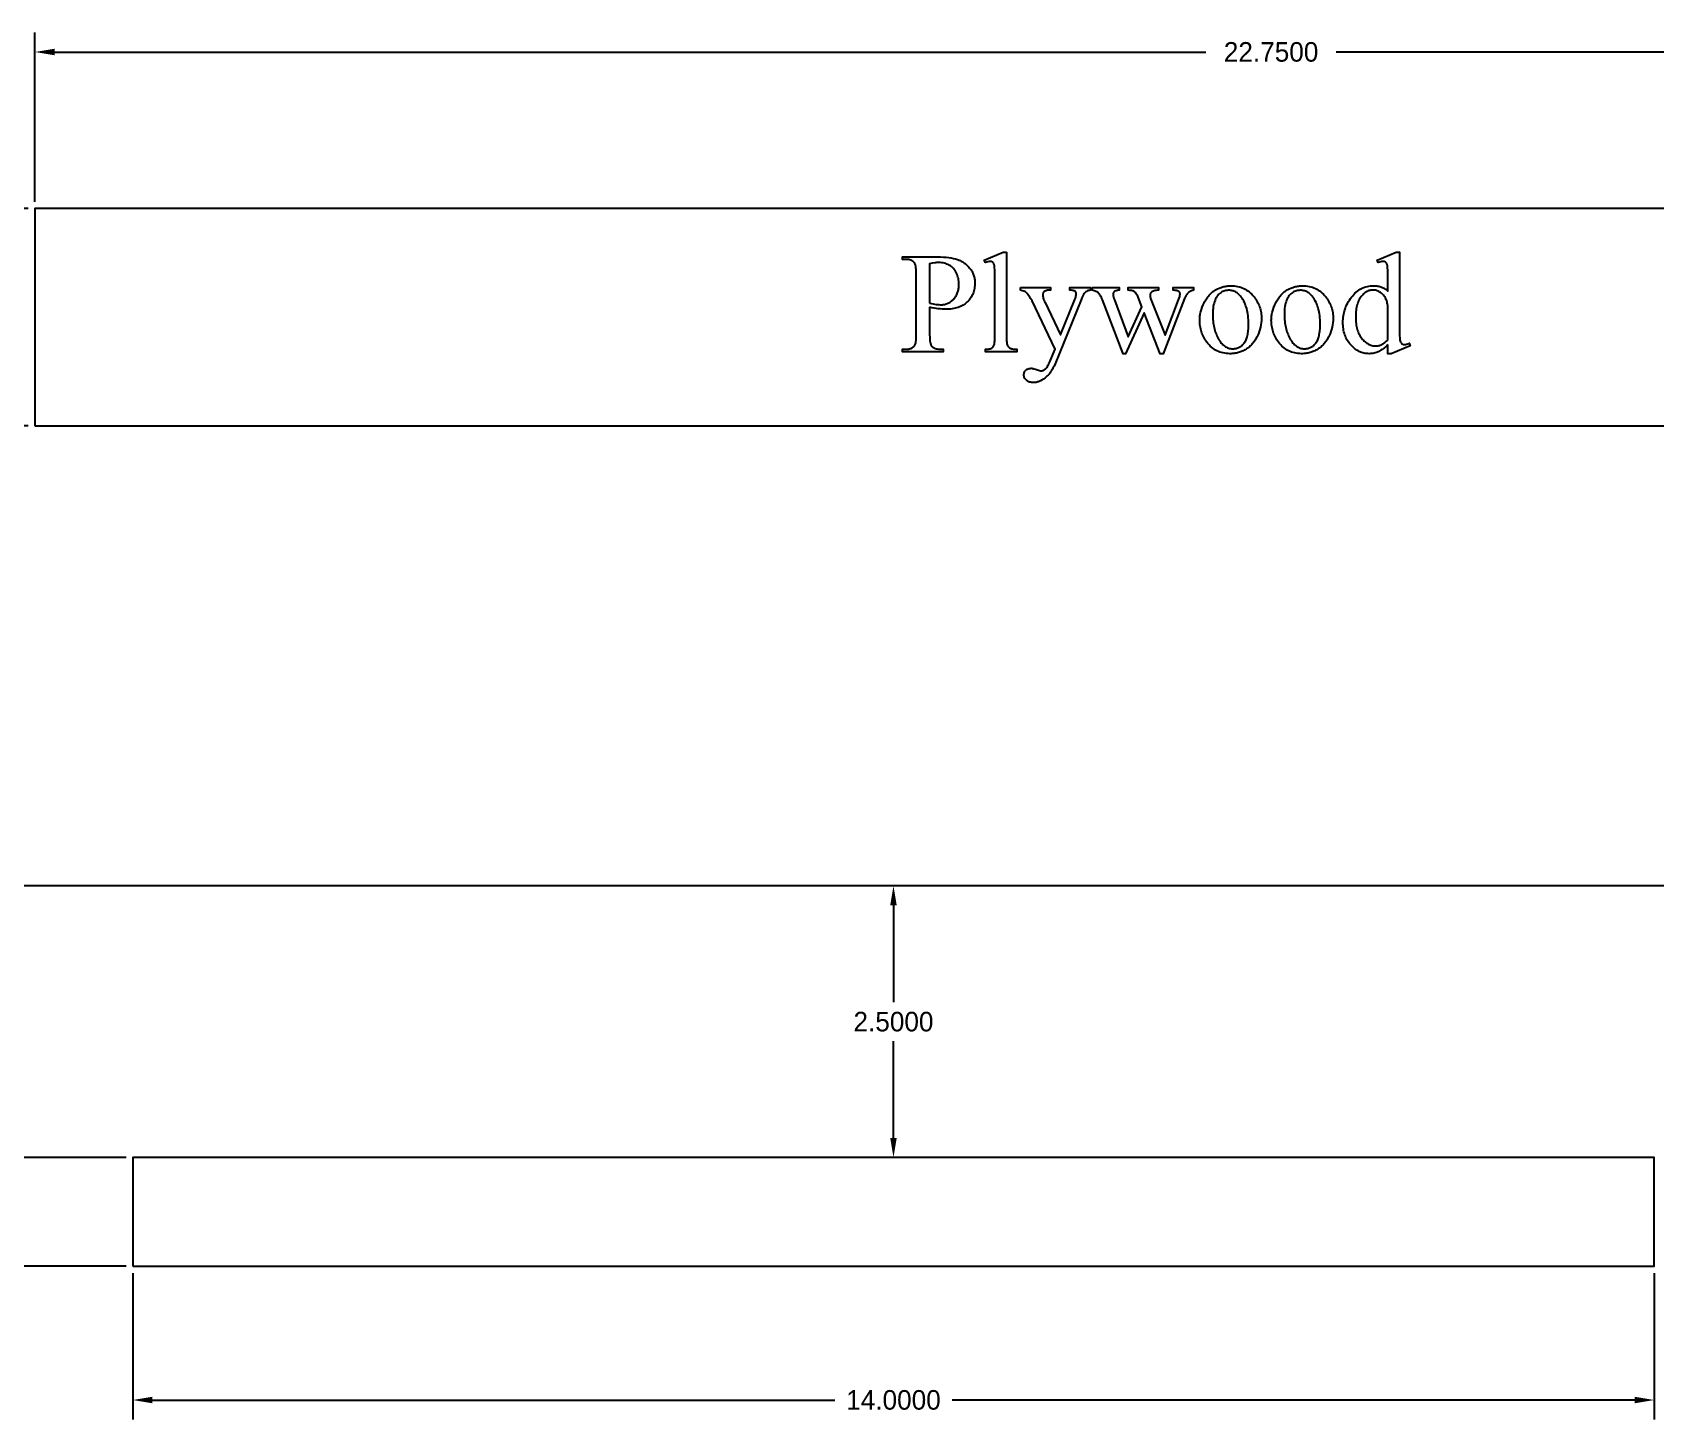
# Model space of a CAD drawing. Extents: x -4 to 200, y -54 to 66.
# Drawn here: x 102.78 to 117.71, y 48.99 to 61.76 of the extents above; entities that cross this region are included whole.
import ezdxf

# ---------------------------------------------------------------- set-up
doc = ezdxf.new("R2010")
doc.units = 0
doc.header["$MEASUREMENT"] = 0
doc.layers.get('Defpoints').update_dxf_attribs({"linetype": 'CONTINUOUS'})
doc.layers.add('Dimentions', color=7, linetype='CONTINUOUS')
doc.layers.add('LAYER_1', color=3, linetype='CONTINUOUS')
doc.dimstyles.get("Standard").update_dxf_attribs({"dimtxt": 0.18, "dimasz": 0.18, "dimexe": 0.18, "dimexo": 0.0625, "dimgap": 0.09, "dimtad": 0, "dimtih": 1, "dimtoh": 1, "dimdec": 4, "dimzin": 0, "dimdsep": 46, "dimtxsty": 'STANDARD', "dimcen": 0.09, "dimadec": 0, "dimazin": 0, "dimtfac": 1, "dimtdec": 4, "dimtofl": 0, "dimtmove": 0, "dimatfit": 3, "dimfxl": 1, "dimtolj": 1, "dimtzin": 0, "dimarcsym": 0})

# ---------------------------------------------------------------- blocks, each defined once
blk = doc.blocks.new('*D134')
at = {"layer": 'Defpoints', "color": 0}
for p in [(103.7, 51.404), (102.083, 50.404), (103.7, 50.404)]:
    blk.add_point(p, dxfattribs=at)
at = {"layer": 'Dimentions', "color": 0, "lineweight": -2}
for p, q in [((103.638, 51.404), (101.903, 51.404)), ((102.083, 51.224), (102.083, 51.084)), ((102.083, 50.584), (102.083, 50.724)), ((103.638, 50.404), (101.903, 50.404))]:
    blk.add_line(p, q, dxfattribs=at)
at = {"layer": 'Dimentions', "color": 0}
for points in [[(102.113, 51.224), (102.053, 51.224), (102.083, 51.404)], [(102.053, 50.584), (102.113, 50.584), (102.083, 50.404)]]:
    blk.add_solid(points, dxfattribs=at)
at = {"layer": 'Dimentions', "color": 0, "insert": (102.083, 50.904), "char_height": 0.18, "attachment_point": 5}
blk.add_mtext('\\A1;1.0000', dxfattribs=at)
blk = doc.blocks.new('*D135')
at = {"layer": 'Defpoints', "color": 0}
for p in [(103.7, 50.404), (117.7, 50.404), (117.7, 49.173)]:
    blk.add_point(p, dxfattribs=at)
at = {"layer": 'Dimentions', "color": 0, "lineweight": -2}
for p, q in [((103.7, 50.341), (103.7, 48.993)), ((117.7, 50.341), (117.7, 48.993)), ((103.88, 49.173), (110.16, 49.173)), ((117.52, 49.173), (111.24, 49.173))]:
    blk.add_line(p, q, dxfattribs=at)
at = {"layer": 'Dimentions', "color": 0}
for points in [[(103.88, 49.203), (103.88, 49.143), (103.7, 49.173)], [(117.52, 49.143), (117.52, 49.203), (117.7, 49.173)]]:
    blk.add_solid(points, dxfattribs=at)
at = {"layer": 'Dimentions', "color": 0, "insert": (110.7, 49.173), "char_height": 0.18, "attachment_point": 5}
blk.add_mtext('\\A1;14.0000', dxfattribs=at)
blk = doc.blocks.new('*D136')
at = {"layer": 'Defpoints', "color": 0}
for p in [(110.7, 53.904), (117.7, 53.904), (117.7, 51.404)]:
    blk.add_point(p, dxfattribs=at)
at = {"layer": 'Dimentions', "color": 0, "lineweight": -2}
for p, q in [((117.638, 53.904), (110.52, 53.904)), ((110.7, 53.724), (110.7, 52.834)), ((110.7, 51.584), (110.7, 52.474)), ((117.638, 51.404), (110.52, 51.404))]:
    blk.add_line(p, q, dxfattribs=at)
at = {"layer": 'Dimentions', "color": 0}
for points in [[(110.73, 53.724), (110.67, 53.724), (110.7, 53.904)], [(110.67, 51.584), (110.73, 51.584), (110.7, 51.404)]]:
    blk.add_solid(points, dxfattribs=at)
at = {"layer": 'Dimentions', "color": 0, "insert": (110.7, 52.654), "char_height": 0.18, "attachment_point": 5}
blk.add_mtext('\\A1;2.5000', dxfattribs=at)
blk = doc.blocks.new('*D269')
at = {"layer": 'Defpoints', "color": 0}
for p in [(102.8, 60.138), (99.727, 58.138), (102.8, 58.138)]:
    blk.add_point(p, dxfattribs=at)
at = {"layer": 'Dimentions', "color": 0, "lineweight": -2}
for p, q in [((102.738, 60.138), (99.547, 60.138)), ((99.727, 59.958), (99.727, 59.318)), ((99.727, 58.318), (99.727, 58.958)), ((102.738, 58.138), (99.547, 58.138))]:
    blk.add_line(p, q, dxfattribs=at)
at = {"layer": 'Dimentions', "color": 0}
for points in [[(99.757, 59.958), (99.697, 59.958), (99.727, 60.138)], [(99.697, 58.318), (99.757, 58.318), (99.727, 58.138)]]:
    blk.add_solid(points, dxfattribs=at)
at = {"layer": 'Dimentions', "color": 0, "insert": (99.727, 59.138), "char_height": 0.18, "attachment_point": 5}
blk.add_mtext('\\A1;2.0000', dxfattribs=at)
blk = doc.blocks.new('*D270')
at = {"layer": 'Defpoints', "color": 0}
for p in [(125.55, 61.578), (102.8, 60.138), (125.55, 60.138)]:
    blk.add_point(p, dxfattribs=at)
at = {"layer": 'Dimentions', "color": 0, "lineweight": -2}
for p, q in [((102.8, 60.2), (102.8, 61.758)), ((125.55, 60.2), (125.55, 61.758)), ((102.98, 61.578), (113.575, 61.578)), ((125.37, 61.578), (114.775, 61.578))]:
    blk.add_line(p, q, dxfattribs=at)
at = {"layer": 'Dimentions', "color": 0}
for points in [[(102.98, 61.608), (102.98, 61.548), (102.8, 61.578)], [(125.37, 61.548), (125.37, 61.608), (125.55, 61.578)]]:
    blk.add_solid(points, dxfattribs=at)
at = {"layer": 'Dimentions', "color": 0, "insert": (114.175, 61.578), "char_height": 0.18, "attachment_point": 5}
blk.add_mtext('\\A1;22.7500', dxfattribs=at)

msp = doc.modelspace()

# ---------------------------------------------------------------- linework, layer by layer
at = {"layer": 'LAYER_1'}
msp.add_line((122.60664, 53.90379), (98.79414, 53.90379), dxfattribs=at)
for points in [[(102.80004, 58.13755), (125.55004, 58.13755), (125.55004, 60.13755), (102.80004, 60.13755)], [(111.03291, 59.22875), (111.03291, 58.97446), (111.03319, 58.95483), (111.03403, 58.93716), (111.03544, 58.92144), (111.03741, 58.90766), (111.03995, 58.89585), (111.04305, 58.88598), (111.04481, 58.88178), (111.04671, 58.87806), (111.04875, 58.87483), (111.05093, 58.8721), (111.05744, 58.86546), (111.06473, 58.8597), (111.07281, 58.85483), (111.08167, 58.85085), (111.09132, 58.84775), (111.10175, 58.84554), (111.11297, 58.84421), (111.12497, 58.84377), (111.15844, 58.84377), (111.15844, 58.81995), (110.78441, 58.81995), (110.78441, 58.84377), (110.81724, 58.84377), (110.83059, 58.84433), (110.8369, 58.84504), (110.84295, 58.84602), (110.84876, 58.84729), (110.85433, 58.84884), (110.85965, 58.85067), (110.86472, 58.85278), (110.86955, 58.85518), (110.87413, 58.85785), (110.87846, 58.86081), (110.88255, 58.86405), (110.88639, 58.86757), (110.88998, 58.87137), (110.89333, 58.87546), (110.89643, 58.87982), (110.89944, 58.88567), (110.90206, 58.89322), (110.90427, 58.90248), (110.90608, 58.91346), (110.90749, 58.92614), (110.9085, 58.94054), (110.9091, 58.95664), (110.9093, 58.97446), (110.9093, 59.5384), (110.90903, 59.55803), (110.90822, 59.5757), (110.90686, 59.59143), (110.90496, 59.6052), (110.90251, 59.61702), (110.89952, 59.62688), (110.89783, 59.63109), (110.89599, 59.6348), (110.89403, 59.63803), (110.89192, 59.64077), (110.88526, 59.6474), (110.87784, 59.65316), (110.86965, 59.65803), (110.8607, 59.66201), (110.85098, 59.66511), (110.8405, 59.66732), (110.82925, 59.66865), (110.81724, 59.66909), (110.78441, 59.66909), (110.78441, 59.69291), (111.10437, 59.69291), (111.13288, 59.69253), (111.15985, 59.6914), (111.18527, 59.68952), (111.20914, 59.68688), (111.23146, 59.68348), (111.25223, 59.67933), (111.27146, 59.67443), (111.28913, 59.66877), (111.2975, 59.66562), (111.3057, 59.66222), (111.31373, 59.65855), (111.3216, 59.65463), (111.3293, 59.65044), (111.33684, 59.646), (111.34421, 59.6413), (111.35142, 59.63634), (111.35845, 59.63112), (111.36533, 59.62564), (111.37203, 59.6199), (111.37858, 59.61391), (111.38495, 59.60765), (111.39116, 59.60114), (111.40308, 59.58733), (111.40869, 59.58009), (111.41394, 59.57268), (111.41883, 59.5651), (111.42336, 59.55736), (111.42752, 59.54945), (111.43132, 59.54137), (111.43477, 59.53313), (111.43784, 59.52472), (111.44056, 59.51615), (111.44291, 59.50741), (111.4449, 59.49851), (111.44653, 59.48944), (111.4478, 59.4802), (111.44871, 59.4708), (111.44925, 59.46123), (111.44943, 59.45149), (111.44916, 59.43829), (111.44833, 59.4254), (111.44695, 59.41282), (111.44503, 59.40056), (111.44255, 59.3886), (111.43952, 59.37696), (111.43594, 59.36563), (111.43181, 59.35461), (111.42713, 59.3439), (111.42189, 59.3335), (111.41611, 59.32342), (111.40978, 59.31365), (111.40289, 59.30419), (111.39546, 59.29504), (111.38747, 59.2862), (111.37894, 59.27768), (111.3699, 59.26957), (111.3604, 59.26198), (111.35045, 59.25492), (111.34005, 59.24838), (111.32919, 59.24237), (111.31787, 59.23688), (111.3061, 59.23191), (111.29388, 59.22746), (111.2812, 59.22354), (111.26806, 59.22014), (111.25447, 59.21726), (111.24042, 59.21491), (111.22592, 59.21308), (111.21097, 59.21177), (111.19556, 59.21098), (111.17969, 59.21072), (111.16359, 59.211), (111.14686, 59.21185), (111.12947, 59.21326), (111.11145, 59.21523), (111.09278, 59.21776), (111.07347, 59.22086), (111.05351, 59.22452)], [(111.03291, 59.26544), (111.0651, 59.25981), (111.09342, 59.25579), (111.10614, 59.25438), (111.11789, 59.25337), (111.12867, 59.25277), (111.13849, 59.25257), (111.14678, 59.25277), (111.15494, 59.25338), (111.16295, 59.25439), (111.17082, 59.25581), (111.17854, 59.25763), (111.18612, 59.25986), (111.19356, 59.26249), (111.20085, 59.26552), (111.208, 59.26897), (111.21501, 59.27281), (111.22187, 59.27706), (111.2286, 59.28172), (111.23517, 59.28678), (111.24161, 59.29225), (111.2479, 59.29812), (111.25404, 59.30439), (111.25993, 59.31099), (111.26544, 59.31783), (111.27056, 59.3249), (111.27531, 59.33222), (111.27968, 59.33977), (111.28366, 59.34756), (111.28727, 59.35559), (111.2905, 59.36386), (111.29335, 59.37237), (111.29581, 59.38112), (111.2979, 59.3901), (111.29961, 59.39933), (111.30094, 59.40879), (111.30189, 59.4185), (111.30246, 59.42844), (111.30265, 59.43862), (111.30229, 59.45266), (111.3012, 59.46644), (111.29939, 59.47998), (111.29686, 59.49326), (111.2936, 59.50629), (111.28961, 59.51907), (111.28491, 59.5316), (111.27947, 59.54388), (111.27338, 59.55565), (111.26668, 59.56665), (111.25938, 59.57689), (111.25147, 59.58637), (111.24296, 59.59508), (111.23385, 59.60302), (111.22413, 59.61021), (111.21381, 59.61662), (111.20301, 59.62228), (111.19184, 59.62719), (111.18031, 59.63133), (111.16842, 59.63473), (111.15617, 59.63737), (111.14356, 59.63926), (111.13058, 59.64039), (111.11724, 59.64077), (111.10874, 59.64057), (111.09966, 59.64), (111.08999, 59.63905), (111.07974, 59.63771), (111.05749, 59.63388), (111.03291, 59.62853)], [(111.73977, 59.7354), (111.73977, 58.95321), (111.74028, 58.92786), (111.74091, 58.91694), (111.74179, 58.90718), (111.74292, 58.89859), (111.7443, 58.89117), (111.74594, 58.88491), (111.74782, 58.87982), (111.74997, 58.87545), (111.75239, 58.87135), (111.75508, 58.86752), (111.75804, 58.86397), (111.76128, 58.86068), (111.76478, 58.85767), (111.76856, 58.85493), (111.77261, 58.85246), (111.77724, 58.85027), (111.78279, 58.84838), (111.78923, 58.84677), (111.79659, 58.84546), (111.80485, 58.84444), (111.81401, 58.84371), (111.82408, 58.84327), (111.83505, 58.84313), (111.83505, 58.81995), (111.546, 58.81995), (111.546, 58.84313), (111.56467, 58.84365), (111.57279, 58.8443), (111.58012, 58.84522), (111.58664, 58.84639), (111.59235, 58.84783), (111.59726, 58.84953), (111.60136, 58.85149), (111.60496, 58.85376), (111.60836, 58.85636), (111.61156, 58.85931), (111.61456, 58.8626), (111.61736, 58.86623), (111.61995, 58.8702), (111.62235, 58.87452), (111.62454, 58.87918), (111.6265, 58.88456), (111.6282, 58.89105), (111.62964, 58.89864), (111.63082, 58.90734), (111.63173, 58.91715), (111.63238, 58.92806), (111.63291, 58.95321), (111.63291, 59.48883), (111.63263, 59.53392), (111.63178, 59.56939), (111.63037, 59.59524), (111.62946, 59.60456), (111.6284, 59.61147), (111.62581, 59.622), (111.62425, 59.62658), (111.62253, 59.63071), (111.62063, 59.63438), (111.61856, 59.63761), (111.61633, 59.64038), (111.61392, 59.6427), (111.61134, 59.64466), (111.60858, 59.64636), (111.60566, 59.6478), (111.60257, 59.64897), (111.59587, 59.65054), (111.58849, 59.65107), (111.58416, 59.6509), (111.57955, 59.65042), (111.5695, 59.64849), (111.55831, 59.64527), (111.546, 59.64077), (111.53505, 59.6633), (111.7108, 59.7354)], [(115.24965, 58.88626), (115.23889, 58.87539), (115.2282, 58.86532), (115.21757, 58.85604), (115.207, 58.84755), (115.19648, 58.83986), (115.18603, 58.83297), (115.17564, 58.82687), (115.16531, 58.82156), (115.15491, 58.81696), (115.14431, 58.81297), (115.1335, 58.80959), (115.1225, 58.80683), (115.11129, 58.80469), (115.09989, 58.80315), (115.08828, 58.80223), (115.07647, 58.80192), (115.06449, 58.80224), (115.05271, 58.80319), (115.04112, 58.80476), (115.02972, 58.80697), (115.0185, 58.80981), (115.00748, 58.81329), (114.99666, 58.81739), (114.98602, 58.82212), (114.97557, 58.82749), (114.96532, 58.83348), (114.95525, 58.84011), (114.94538, 58.84737), (114.9357, 58.85526), (114.92621, 58.86378), (114.91691, 58.87293), (114.9078, 58.88272), (114.89907, 58.893), (114.8909, 58.90364), (114.8833, 58.91463), (114.87626, 58.92599), (114.86978, 58.93771), (114.86386, 58.94979), (114.85851, 58.96222), (114.85372, 58.97502), (114.8495, 58.98818), (114.84584, 59.00169), (114.84274, 59.01557), (114.8402, 59.0298), (114.83823, 59.0444), (114.83682, 59.05935), (114.83598, 59.07466), (114.8357, 59.09034), (114.83601, 59.1061), (114.83694, 59.12171), (114.8385, 59.13714), (114.84069, 59.1524), (114.84349, 59.1675), (114.84692, 59.18242), (114.85098, 59.19718), (114.85565, 59.21177), (114.86096, 59.22619), (114.86688, 59.24044), (114.87343, 59.25453), (114.8806, 59.26844), (114.8884, 59.28219), (114.89682, 59.29577), (114.90586, 59.30918), (114.91553, 59.32242), (114.92568, 59.33516), (114.9362, 59.34709), (114.94707, 59.35819), (114.9583, 59.36847), (114.96988, 59.37792), (114.98182, 59.38656), (114.99412, 59.39437), (115.00678, 59.40136), (115.01979, 59.40753), (115.03317, 59.41287), (115.04689, 59.4174), (115.06098, 59.4211), (115.07542, 59.42397), (115.09022, 59.42603), (115.10538, 59.42726), (115.12089, 59.42768), (115.13052, 59.42748), (115.13994, 59.4269), (115.14915, 59.42593), (115.15815, 59.42458), (115.16694, 59.42283), (115.17551, 59.4207), (115.18387, 59.41819), (115.19203, 59.41528), (115.19997, 59.41199), (115.2077, 59.40831), (115.21522, 59.40425), (115.22253, 59.39979), (115.22962, 59.39495), (115.23651, 59.38972), (115.24318, 59.38411), (115.24965, 59.3781), (115.24965, 59.4869), (115.24934, 59.53257), (115.24844, 59.5685), (115.24693, 59.59469), (115.24595, 59.60414), (115.24482, 59.61115), (115.24206, 59.62181), (115.24043, 59.62645), (115.23862, 59.63063), (115.23664, 59.63434), (115.2345, 59.63759), (115.23218, 59.64037), (115.22969, 59.6427), (115.22703, 59.64466), (115.22422, 59.64636), (115.22124, 59.6478), (115.2181, 59.64897), (115.21134, 59.65054), (115.20394, 59.65107), (115.19488, 59.65042), (115.18446, 59.64849), (115.17267, 59.64527), (115.15952, 59.64077), (115.15115, 59.6633), (115.3269, 59.7354), (115.35587, 59.7354), (115.35587, 59.05364), (115.35617, 59.00687), (115.35708, 58.97019), (115.35858, 58.94362), (115.35957, 58.93411), (115.3607, 58.92714), (115.36347, 58.91658), (115.36513, 58.91194), (115.36697, 58.90774), (115.369, 58.90398), (115.3712, 58.90064), (115.37358, 58.89774), (115.37615, 58.89527), (115.38168, 58.89133), (115.38461, 58.88978), (115.38766, 58.88851), (115.39081, 58.88753), (115.39407, 58.88682), (115.40093, 58.88626), (115.40546, 58.88643), (115.41035, 58.88694), (115.42121, 58.88899), (115.43352, 58.89241), (115.44729, 58.8972), (115.45437, 58.87467), (115.27926, 58.80192), (115.24965, 58.80192)], [(111.86982, 59.40965), (112.14471, 59.40965), (112.14471, 59.38583), (112.13119, 59.38583), (112.12417, 59.38563), (112.11761, 59.38505), (112.1115, 59.38406), (112.10584, 59.38269), (112.10064, 59.38093), (112.09588, 59.37877), (112.09158, 59.37622), (112.08774, 59.37328), (112.08434, 59.37004), (112.0814, 59.36662), (112.07891, 59.363), (112.07687, 59.35919), (112.07529, 59.35519), (112.07416, 59.35101), (112.07348, 59.34662), (112.07325, 59.34205), (112.07358, 59.33547), (112.07458, 59.32829), (112.07624, 59.32051), (112.07856, 59.31212), (112.08155, 59.30312), (112.0852, 59.29353), (112.08952, 59.28333), (112.0945, 59.27252), (112.23806, 58.9751), (112.37003, 59.30085), (112.3726, 59.30744), (112.37482, 59.31401), (112.3767, 59.32056), (112.37824, 59.32709), (112.37944, 59.33359), (112.38029, 59.34008), (112.38081, 59.34655), (112.38098, 59.353), (112.38069, 59.35843), (112.37985, 59.36314), (112.37844, 59.36712), (112.37647, 59.37038), (112.37353, 59.37374), (112.36987, 59.37674), (112.36549, 59.37937), (112.36038, 59.38165), (112.35386, 59.38348), (112.34525, 59.38478), (112.33454, 59.38557), (112.32175, 59.38583), (112.32175, 59.40965), (112.51359, 59.40965), (112.51359, 59.38583), (112.50237, 59.38422), (112.49251, 59.38197), (112.48402, 59.37907), (112.4769, 59.37553), (112.4703, 59.37082), (112.46338, 59.36442), (112.45614, 59.35634), (112.44857, 59.34656), (112.44503, 59.34008), (112.4402, 59.32966), (112.43409, 59.3153), (112.42668, 59.29699), (112.18656, 58.70858), (112.17753, 58.68782), (112.16783, 58.66838), (112.16272, 58.65915), (112.15745, 58.65024), (112.15201, 58.64167), (112.1464, 58.63342), (112.14062, 58.62549), (112.13468, 58.61789), (112.12856, 58.61062), (112.12228, 58.60368), (112.11583, 58.59706), (112.10921, 58.59078), (112.10242, 58.58481), (112.09546, 58.57918), (112.08144, 58.56892), (112.06756, 58.56002), (112.0538, 58.5525), (112.04018, 58.54634), (112.03341, 58.54378), (112.02668, 58.54156), (112.01998, 58.53968), (112.01332, 58.53814), (112.00669, 58.53694), (112.00009, 58.53608), (111.99352, 58.53557), (111.98698, 58.5354), (111.9777, 58.53574), (111.96884, 58.53677), (111.9604, 58.53848), (111.95238, 58.54087), (111.94479, 58.54395), (111.93762, 58.54771), (111.93087, 58.55216), (111.92454, 58.55729), (111.9188, 58.56286), (111.91384, 58.56864), (111.90963, 58.57461), (111.90619, 58.58079), (111.90352, 58.58716), (111.9016, 58.59374), (111.90046, 58.60052), (111.90007, 58.6075), (111.90035, 58.6141), (111.90118, 58.62036), (111.90256, 58.62629), (111.9045, 58.63189), (111.90699, 58.63715), (111.91003, 58.64209), (111.91363, 58.64669), (111.91778, 58.65096), (111.92241, 58.65481), (111.92746, 58.65814), (111.93291, 58.66096), (111.93878, 58.66327), (111.94506, 58.66507), (111.95176, 58.66635), (111.95886, 58.66712), (111.96638, 58.66737), (111.97194, 58.66715), (111.97797, 58.66649), (111.98449, 58.66538), (111.99149, 58.66383), (112.00694, 58.65941), (112.02432, 58.65321), (112.03599, 58.64899), (112.04525, 58.64597), (112.05209, 58.64416), (112.05651, 58.64355), (112.0614, 58.64387), (112.06639, 58.6448), (112.0715, 58.64636), (112.07671, 58.64854), (112.08204, 58.65135), (112.08747, 58.65478), (112.09302, 58.65883), (112.09868, 58.66351), (112.1044, 58.66908), (112.11013, 58.67582), (112.11587, 58.68373), (112.12161, 58.6928), (112.12737, 58.70304), (112.13314, 58.71445), (112.13892, 58.72702), (112.14471, 58.74077), (112.18656, 58.84313), (111.97475, 59.28798), (111.9692, 59.29856), (111.9622, 59.31035), (111.95375, 59.32334), (111.94385, 59.33755), (111.93617, 59.34789), (111.92921, 59.35638), (111.92297, 59.36302), (111.91746, 59.3678), (111.91347, 59.37034), (111.90893, 59.37279), (111.89814, 59.37746), (111.88511, 59.38181), (111.86982, 59.38583)], [(112.52969, 59.40965), (112.7769, 59.40965), (112.7769, 59.38583), (112.76874, 59.38508), (112.76131, 59.3841), (112.75461, 59.3829), (112.74865, 59.38148), (112.74343, 59.37984), (112.73894, 59.37798), (112.73518, 59.3759), (112.73216, 59.3736), (112.72967, 59.37105), (112.72751, 59.36825), (112.72568, 59.36518), (112.72419, 59.36185), (112.72303, 59.35826), (112.7222, 59.35441), (112.7217, 59.35029), (112.72153, 59.34592), (112.72171, 59.3408), (112.72222, 59.33541), (112.72427, 59.32387), (112.72769, 59.31127), (112.73248, 59.29763), (112.85866, 58.95836), (112.98548, 59.23454), (112.95201, 59.32145), (112.94799, 59.33074), (112.94368, 59.33928), (112.93906, 59.34707), (112.93414, 59.35412), (112.92892, 59.36043), (112.9234, 59.36599), (112.91757, 59.37081), (112.91145, 59.37489), (112.90753, 59.37703), (112.90284, 59.37895), (112.89739, 59.38065), (112.89117, 59.38213), (112.88419, 59.38339), (112.87644, 59.38442), (112.85866, 59.38583), (112.85866, 59.40965), (113.13935, 59.40965), (113.13935, 59.38583), (113.12818, 59.38515), (113.11786, 59.38406), (113.10838, 59.38257), (113.09975, 59.38068), (113.09197, 59.37839), (113.08503, 59.37569), (113.07893, 59.37259), (113.07368, 59.36909), (113.07066, 59.36633), (113.06805, 59.36318), (113.06583, 59.35965), (113.06402, 59.35573), (113.06262, 59.35144), (113.06161, 59.34676), (113.06101, 59.3417), (113.0608, 59.33626), (113.06113, 59.32978), (113.06209, 59.32322), (113.0637, 59.31658), (113.06595, 59.30986), (113.19986, 58.97124), (113.32411, 59.29763), (113.32974, 59.31413), (113.33377, 59.32886), (113.33517, 59.33555), (113.33618, 59.34181), (113.33678, 59.34763), (113.33698, 59.353), (113.33679, 59.35601), (113.3362, 59.35895), (113.33522, 59.36181), (113.33385, 59.36459), (113.33208, 59.36728), (113.32992, 59.3699), (113.32737, 59.37243), (113.32443, 59.37489), (113.32092, 59.37717), (113.31665, 59.37919), (113.31162, 59.38095), (113.30584, 59.38245), (113.29931, 59.38369), (113.29202, 59.38466), (113.28398, 59.38538), (113.27518, 59.38583), (113.27518, 59.40965), (113.46123, 59.40965), (113.46123, 59.38583), (113.45435, 59.38455), (113.44769, 59.38281), (113.44127, 59.38061), (113.43508, 59.37794), (113.42912, 59.37482), (113.42339, 59.37122), (113.41789, 59.36717), (113.41263, 59.36265), (113.40759, 59.35767), (113.40279, 59.35223), (113.39822, 59.34633), (113.39388, 59.33996), (113.38977, 59.33313), (113.38589, 59.32584), (113.38225, 59.31808), (113.37883, 59.30986), (113.18183, 58.80192), (113.15544, 58.80192), (113.00801, 59.17853), (112.83613, 58.80192), (112.81231, 58.80192), (112.62304, 59.29763), (112.61838, 59.3089), (112.61374, 59.31922), (112.60912, 59.32858), (112.60453, 59.33698), (112.59995, 59.34443), (112.59539, 59.35092), (112.59086, 59.35646), (112.58634, 59.36104), (112.58151, 59.36502), (112.57604, 59.36875), (112.56992, 59.37222), (112.56316, 59.37545), (112.55576, 59.37842), (112.54771, 59.38114), (112.53902, 59.38361), (112.52969, 59.38583)], [(113.80308, 59.42703), (113.81961, 59.42663), (113.83573, 59.42544), (113.85144, 59.42346), (113.86673, 59.42067), (113.88161, 59.4171), (113.89608, 59.41273), (113.91014, 59.40756), (113.92379, 59.4016), (113.93702, 59.39485), (113.94984, 59.3873), (113.96225, 59.37895), (113.97424, 59.36982), (113.98583, 59.35988), (113.997, 59.34915), (114.00775, 59.33763), (114.0181, 59.32531), (114.02644, 59.31435), (114.03425, 59.30318), (114.04151, 59.29182), (114.04824, 59.28025), (114.05443, 59.26848), (114.06008, 59.25651), (114.06519, 59.24434), (114.06976, 59.23197), (114.0738, 59.21939), (114.0773, 59.20662), (114.08026, 59.19364), (114.08268, 59.18046), (114.08456, 59.16709), (114.08591, 59.15351), (114.08672, 59.13973), (114.08698, 59.12574), (114.08639, 59.10592), (114.08461, 59.08603), (114.08164, 59.06608), (114.07749, 59.04608), (114.07215, 59.02601), (114.06562, 59.00588), (114.0579, 58.98569), (114.049, 58.96544), (114.04414, 58.95546), (114.03906, 58.94579), (114.03375, 58.93643), (114.02822, 58.92738), (114.02246, 58.91864), (114.01649, 58.91022), (114.01028, 58.90211), (114.00386, 58.89431), (113.99721, 58.88682), (113.99033, 58.87964), (113.98323, 58.87277), (113.97591, 58.86622), (113.96837, 58.85998), (113.9606, 58.85405), (113.95261, 58.84843), (113.94439, 58.84313), (113.936, 58.83814), (113.92749, 58.83347), (113.91887, 58.82912), (113.91013, 58.8251), (113.90127, 58.8214), (113.89229, 58.81802), (113.88319, 58.81496), (113.87398, 58.81222), (113.86464, 58.80981), (113.85519, 58.80772), (113.84562, 58.80595), (113.83593, 58.8045), (113.82613, 58.80337), (113.8162, 58.80257), (113.80616, 58.80209), (113.796, 58.80192), (113.77955, 58.80234), (113.76354, 58.80358), (113.74795, 58.80566), (113.73279, 58.80856), (113.71805, 58.8123), (113.70375, 58.81686), (113.68987, 58.82226), (113.67642, 58.82848), (113.66339, 58.83553), (113.6508, 58.84342), (113.63863, 58.85213), (113.62689, 58.86167), (113.61557, 58.87205), (113.60469, 58.88325), (113.59423, 58.89528), (113.5842, 58.90815), (113.57617, 58.91942), (113.56865, 58.93086), (113.56166, 58.94247), (113.55518, 58.95426), (113.54923, 58.96621), (113.54379, 58.97834), (113.53887, 58.99064), (113.53446, 59.0031), (113.53058, 59.01574), (113.52721, 59.02855), (113.52436, 59.04153), (113.52203, 59.05469), (113.52022, 59.06801), (113.51892, 59.0815), (113.51815, 59.09517), (113.51789, 59.10901), (113.51804, 59.11914), (113.51851, 59.12927), (113.5193, 59.13939), (113.5204, 59.1495), (113.52182, 59.15961), (113.52354, 59.16971), (113.52559, 59.1798), (113.52795, 59.18988), (113.53062, 59.19996), (113.5336, 59.21002), (113.54052, 59.23014), (113.54869, 59.25022), (113.55812, 59.27027), (113.56325, 59.28013), (113.56858, 59.28966), (113.5741, 59.29886), (113.57983, 59.30773), (113.58575, 59.31628), (113.59188, 59.3245), (113.5982, 59.33239), (113.60472, 59.33996), (113.61143, 59.3472), (113.61835, 59.35411), (113.62547, 59.3607), (113.63278, 59.36696), (113.64029, 59.37289), (113.648, 59.3785), (113.65591, 59.38378), (113.66402, 59.38873), (113.68056, 59.3977), (113.69734, 59.40548), (113.70582, 59.40893), (113.71436, 59.41207), (113.72296, 59.41491), (113.73162, 59.41746), (113.74034, 59.4197), (113.74912, 59.42164), (113.75796, 59.42329), (113.76687, 59.42464), (113.77583, 59.42568), (113.78485, 59.42643), (113.79394, 59.42688)], [(113.78312, 59.38519), (113.77459, 59.38487), (113.76604, 59.38392), (113.75749, 59.38233), (113.74892, 59.38012), (113.74035, 59.37726), (113.73176, 59.37378), (113.72317, 59.36966), (113.71456, 59.36491), (113.70616, 59.35936), (113.69816, 59.35286), (113.69058, 59.3454), (113.68342, 59.33698), (113.67666, 59.32761), (113.67032, 59.31729), (113.66439, 59.30601), (113.65887, 59.29377), (113.65389, 59.2806), (113.64958, 59.26653), (113.64593, 59.25155), (113.64294, 59.23567), (113.64062, 59.21888), (113.63896, 59.20119), (113.63796, 59.18259), (113.63763, 59.16308), (113.63783, 59.14713), (113.63843, 59.13145), (113.63943, 59.11604), (113.64083, 59.10092), (113.64263, 59.08607), (113.64483, 59.0715), (113.64742, 59.0572), (113.65042, 59.04318), (113.65382, 59.02944), (113.65762, 59.01597), (113.66182, 59.00278), (113.66642, 58.98987), (113.67142, 58.97723), (113.67681, 58.96487), (113.68261, 58.95279), (113.68881, 58.94098), (113.69533, 58.92968), (113.70211, 58.9191), (113.70914, 58.90926), (113.71643, 58.90014), (113.72397, 58.89175), (113.73177, 58.8841), (113.73981, 58.87717), (113.74812, 58.87097), (113.75667, 58.8655), (113.76548, 58.86076), (113.77455, 58.85675), (113.78387, 58.85347), (113.79344, 58.85091), (113.80327, 58.84909), (113.81335, 58.848), (113.82368, 58.84763), (113.8314, 58.84783), (113.83895, 58.84844), (113.84633, 58.84944), (113.85354, 58.85085), (113.86057, 58.85266), (113.86744, 58.85487), (113.87413, 58.85749), (113.88065, 58.86051), (113.88701, 58.86393), (113.89319, 58.86775), (113.8992, 58.87198), (113.90504, 58.8766), (113.91071, 58.88163), (113.9162, 58.88706), (113.92153, 58.8929), (113.92668, 58.89913), (113.9316, 58.90586), (113.93619, 58.91317), (113.94047, 58.92105), (113.94443, 58.92951), (113.94807, 58.93855), (113.9514, 58.94817), (113.95441, 58.95837), (113.9571, 58.96915), (113.95948, 58.9805), (113.96154, 58.99243), (113.96328, 59.00494), (113.96471, 59.01803), (113.96582, 59.0317), (113.96661, 59.04595), (113.96708, 59.06077), (113.96724, 59.07617), (113.96698, 59.09555), (113.96619, 59.1144), (113.96487, 59.13272), (113.96302, 59.15053), (113.96064, 59.16781), (113.95774, 59.18457), (113.9543, 59.2008), (113.95034, 59.21652), (113.94585, 59.23171), (113.94084, 59.24637), (113.93529, 59.26051), (113.92922, 59.27413), (113.92262, 59.28723), (113.91549, 59.2998), (113.90783, 59.31186), (113.89965, 59.32338), (113.89383, 59.33087), (113.88783, 59.33787), (113.88162, 59.34439), (113.87522, 59.35042), (113.86863, 59.35597), (113.86183, 59.36104), (113.85485, 59.36563), (113.84766, 59.36974), (113.84028, 59.37336), (113.8327, 59.37649), (113.82493, 59.37915), (113.81696, 59.38132), (113.8088, 59.38301), (113.80043, 59.38422), (113.79188, 59.38494)], [(114.46231, 59.42703), (114.47884, 59.42663), (114.49496, 59.42544), (114.51067, 59.42346), (114.52596, 59.42067), (114.54084, 59.4171), (114.55531, 59.41273), (114.56937, 59.40756), (114.58301, 59.4016), (114.59625, 59.39485), (114.60907, 59.3873), (114.62148, 59.37895), (114.63347, 59.36982), (114.64505, 59.35988), (114.65622, 59.34915), (114.66698, 59.33763), (114.67733, 59.32531), (114.68567, 59.31435), (114.69347, 59.30318), (114.70074, 59.29182), (114.70746, 59.28025), (114.71365, 59.26848), (114.7193, 59.25651), (114.72442, 59.24434), (114.72899, 59.23197), (114.73303, 59.21939), (114.73653, 59.20662), (114.73949, 59.19364), (114.74191, 59.18046), (114.74379, 59.16709), (114.74514, 59.15351), (114.74594, 59.13973), (114.74621, 59.12574), (114.74562, 59.10592), (114.74384, 59.08603), (114.74087, 59.06608), (114.73672, 59.04608), (114.73138, 59.02601), (114.72485, 59.00588), (114.71713, 58.98569), (114.70823, 58.96544), (114.70337, 58.95546), (114.69829, 58.94579), (114.69298, 58.93643), (114.68745, 58.92738), (114.68169, 58.91864), (114.67571, 58.91022), (114.66951, 58.90211), (114.66308, 58.89431), (114.65643, 58.88682), (114.64956, 58.87964), (114.64246, 58.87277), (114.63514, 58.86622), (114.6276, 58.85998), (114.61983, 58.85405), (114.61183, 58.84843), (114.60362, 58.84313), (114.59523, 58.83814), (114.58672, 58.83347), (114.5781, 58.82912), (114.56935, 58.8251), (114.56049, 58.8214), (114.55151, 58.81802), (114.54242, 58.81496), (114.5332, 58.81222), (114.52387, 58.80981), (114.51442, 58.80772), (114.50485, 58.80595), (114.49516, 58.8045), (114.48535, 58.80337), (114.47543, 58.80257), (114.46539, 58.80209), (114.45523, 58.80192), (114.43878, 58.80234), (114.42276, 58.80358), (114.40718, 58.80566), (114.39201, 58.80856), (114.37728, 58.8123), (114.36297, 58.81686), (114.34909, 58.82226), (114.33564, 58.82848), (114.32262, 58.83553), (114.31002, 58.84342), (114.29785, 58.85213), (114.28611, 58.86167), (114.2748, 58.87205), (114.26391, 58.88325), (114.25345, 58.89528), (114.24342, 58.90815), (114.23539, 58.91942), (114.22788, 58.93086), (114.22089, 58.94247), (114.21441, 58.95426), (114.20845, 58.96621), (114.20302, 58.97834), (114.19809, 58.99064), (114.19369, 59.0031), (114.18981, 59.01574), (114.18644, 59.02855), (114.18359, 59.04153), (114.18126, 59.05469), (114.17944, 59.06801), (114.17815, 59.0815), (114.17737, 59.09517), (114.17711, 59.10901), (114.17727, 59.11914), (114.17774, 59.12927), (114.17853, 59.13939), (114.17963, 59.1495), (114.18104, 59.15961), (114.18277, 59.16971), (114.18481, 59.1798), (114.18717, 59.18988), (114.18984, 59.19996), (114.19283, 59.21002), (114.19975, 59.23014), (114.20792, 59.25022), (114.21735, 59.27027), (114.22248, 59.28013), (114.22781, 59.28966), (114.23333, 59.29886), (114.23906, 59.30773), (114.24498, 59.31628), (114.2511, 59.3245), (114.25742, 59.33239), (114.26394, 59.33996), (114.27066, 59.3472), (114.27758, 59.35411), (114.28469, 59.3607), (114.29201, 59.36696), (114.29952, 59.37289), (114.30723, 59.3785), (114.31514, 59.38378), (114.32325, 59.38873), (114.33979, 59.3977), (114.35657, 59.40548), (114.36505, 59.40893), (114.37359, 59.41207), (114.38219, 59.41491), (114.39085, 59.41746), (114.39957, 59.4197), (114.40835, 59.42164), (114.41719, 59.42329), (114.42609, 59.42464), (114.43506, 59.42568), (114.44408, 59.42643), (114.45316, 59.42688)], [(114.44235, 59.38519), (114.43381, 59.38487), (114.42527, 59.38392), (114.41671, 59.38233), (114.40815, 59.38012), (114.39957, 59.37726), (114.39099, 59.37378), (114.38239, 59.36966), (114.37379, 59.36491), (114.36538, 59.35936), (114.35739, 59.35286), (114.34981, 59.3454), (114.34264, 59.33698), (114.33589, 59.32761), (114.32955, 59.31729), (114.32362, 59.30601), (114.3181, 59.29377), (114.31312, 59.2806), (114.30881, 59.26653), (114.30515, 59.25155), (114.30217, 59.23567), (114.29984, 59.21888), (114.29818, 59.20119), (114.29719, 59.18259), (114.29686, 59.16308), (114.29706, 59.14713), (114.29766, 59.13145), (114.29866, 59.11604), (114.30005, 59.10092), (114.30185, 59.08607), (114.30405, 59.0715), (114.30665, 59.0572), (114.30965, 59.04318), (114.31305, 59.02944), (114.31685, 59.01597), (114.32105, 59.00278), (114.32564, 58.98987), (114.33064, 58.97723), (114.33604, 58.96487), (114.34184, 58.95279), (114.34804, 58.94098), (114.35456, 58.92968), (114.36134, 58.9191), (114.36837, 58.90926), (114.37566, 58.90014), (114.3832, 58.89175), (114.39099, 58.8841), (114.39904, 58.87717), (114.40734, 58.87097), (114.4159, 58.8655), (114.42471, 58.86076), (114.43378, 58.85675), (114.44309, 58.85347), (114.45267, 58.85091), (114.46249, 58.84909), (114.47257, 58.848), (114.48291, 58.84763), (114.49063, 58.84783), (114.49818, 58.84844), (114.50556, 58.84944), (114.51276, 58.85085), (114.5198, 58.85266), (114.52666, 58.85487), (114.53336, 58.85749), (114.53988, 58.86051), (114.54623, 58.86393), (114.55242, 58.86775), (114.55843, 58.87198), (114.56426, 58.8766), (114.56993, 58.88163), (114.57543, 58.88706), (114.58076, 58.8929), (114.58591, 58.89913), (114.59082, 58.90586), (114.59542, 58.91317), (114.5997, 58.92105), (114.60366, 58.92951), (114.6073, 58.93855), (114.61063, 58.94817), (114.61364, 58.95837), (114.61633, 58.96915), (114.61871, 58.9805), (114.62077, 58.99243), (114.62251, 59.00494), (114.62393, 59.01803), (114.62504, 59.0317), (114.62584, 59.04595), (114.62631, 59.06077), (114.62647, 59.07617), (114.62621, 59.09555), (114.62541, 59.1144), (114.62409, 59.13272), (114.62224, 59.15053), (114.61987, 59.16781), (114.61696, 59.18457), (114.61353, 59.2008), (114.60957, 59.21652), (114.60508, 59.23171), (114.60006, 59.24637), (114.59452, 59.26051), (114.58845, 59.27413), (114.58185, 59.28723), (114.57472, 59.2998), (114.56706, 59.31186), (114.55887, 59.32338), (114.55306, 59.33087), (114.54705, 59.33787), (114.54085, 59.34439), (114.53445, 59.35042), (114.52785, 59.35597), (114.52106, 59.36104), (114.51407, 59.36563), (114.50689, 59.36974), (114.49951, 59.37336), (114.49193, 59.37649), (114.48416, 59.37915), (114.47619, 59.38132), (114.46802, 59.38301), (114.45966, 59.38422), (114.4511, 59.38494)], [(115.24965, 58.93132), (115.24965, 59.23519), (115.24844, 59.24601), (115.24675, 59.25659), (115.24458, 59.26693), (115.24192, 59.27703), (115.23878, 59.28689), (115.23516, 59.29651), (115.23106, 59.30588), (115.22647, 59.31501), (115.22145, 59.32375), (115.21603, 59.33193), (115.21022, 59.33956), (115.20402, 59.34664), (115.19742, 59.35316), (115.19044, 59.35913), (115.18306, 59.36455), (115.17529, 59.36941), (115.16735, 59.37371), (115.15946, 59.37744), (115.15162, 59.38059), (115.14382, 59.38317), (115.13608, 59.38518), (115.12839, 59.38661), (115.12075, 59.38747), (115.11316, 59.38776), (115.10613, 59.38756), (115.09919, 59.38697), (115.09235, 59.38597), (115.0856, 59.38458), (115.07895, 59.38279), (115.0724, 59.38061), (115.06594, 59.37803), (115.05957, 59.37505), (115.0533, 59.37167), (115.04713, 59.36789), (115.04105, 59.36372), (115.03507, 59.35915), (115.02918, 59.35419), (115.02339, 59.34882), (115.01769, 59.34306), (115.01209, 59.3369), (115.005, 59.32829), (114.99836, 59.3192), (114.99218, 59.30962), (114.98646, 59.29956), (114.9812, 59.28902), (114.97639, 59.278), (114.97204, 59.26649), (114.96815, 59.2545), (114.96472, 59.24203), (114.96175, 59.22907), (114.95923, 59.21563), (114.95717, 59.20171), (114.95557, 59.1873), (114.95442, 59.17242), (114.95374, 59.15705), (114.95351, 59.14119), (114.95373, 59.12518), (114.95439, 59.10963), (114.9555, 59.09457), (114.95705, 59.07998), (114.95904, 59.06586), (114.96148, 59.05222), (114.96435, 59.03905), (114.96767, 59.02636), (114.97143, 59.01415), (114.97564, 59.00241), (114.98029, 58.99114), (114.98538, 58.98035), (114.99091, 58.97004), (114.99688, 58.9602), (115.0033, 58.95083), (115.01016, 58.94195), (115.01729, 58.93357), (115.02452, 58.92573), (115.03186, 58.91843), (115.03929, 58.91167), (115.04683, 58.90545), (115.05446, 58.89977), (115.0622, 58.89464), (115.07003, 58.89004), (115.07797, 58.88599), (115.08601, 58.88247), (115.09414, 58.8795), (115.10238, 58.87706), (115.11072, 58.87517), (115.11916, 58.87382), (115.1277, 58.87301), (115.13634, 58.87274), (115.14365, 58.87297), (115.15093, 58.87365), (115.15817, 58.8748), (115.16539, 58.8764), (115.17258, 58.87846), (115.17974, 58.88098), (115.18686, 58.88395), (115.19396, 58.88739), (115.20103, 58.89128), (115.20806, 58.89562), (115.21507, 58.90043), (115.22204, 58.90569), (115.22899, 58.91141), (115.23591, 58.91759), (115.24279, 58.92423)], [(103.70039, 50.40379), (117.70039, 50.40379), (117.70039, 51.40379), (103.70039, 51.40379)]]:
    msp.add_lwpolyline(points, close=True, dxfattribs=at)

# ---------------------------------------------------------------- dimensions: what is measured, and where the dimension line sits
at = {"layer": 'Dimentions'}
for base, p1, p2, picture, middle in [((125.55004, 61.578), (102.80004, 60.13755), (125.55004, 60.13755), '*D270', (114.17504, 61.578)), ((117.70039, 49.17341), (103.70039, 50.40379), (117.70039, 50.40379), '*D135', (110.70039, 49.17341))]:
    dim = msp.add_linear_dim(base=base, p1=p1, p2=p2, dimstyle='STANDARD', override={"dimtmove": 2}, dxfattribs=at)
    dim.commit()
    dim.dimension.update_dxf_attribs({"geometry": picture, "text_midpoint": middle})
for base, p1, p2, picture, middle in [((99.7269, 58.13755), (102.80004, 60.13755), (102.80004, 58.13755), '*D269', (99.7269, 59.13755)), ((110.70039, 53.90379), (117.70039, 51.40379), (117.70039, 53.90379), '*D136', (110.70039, 52.65379)), ((102.08331, 50.40379), (103.70039, 51.40379), (103.70039, 50.40379), '*D134', (102.08331, 50.90379))]:
    dim = msp.add_linear_dim(base=base, p1=p1, p2=p2, angle=90, dimstyle='STANDARD', override={"dimtmove": 2}, dxfattribs=at)
    dim.commit()
    dim.dimension.update_dxf_attribs({"geometry": picture, "text_midpoint": middle})

doc.saveas('drawing.dxf')
